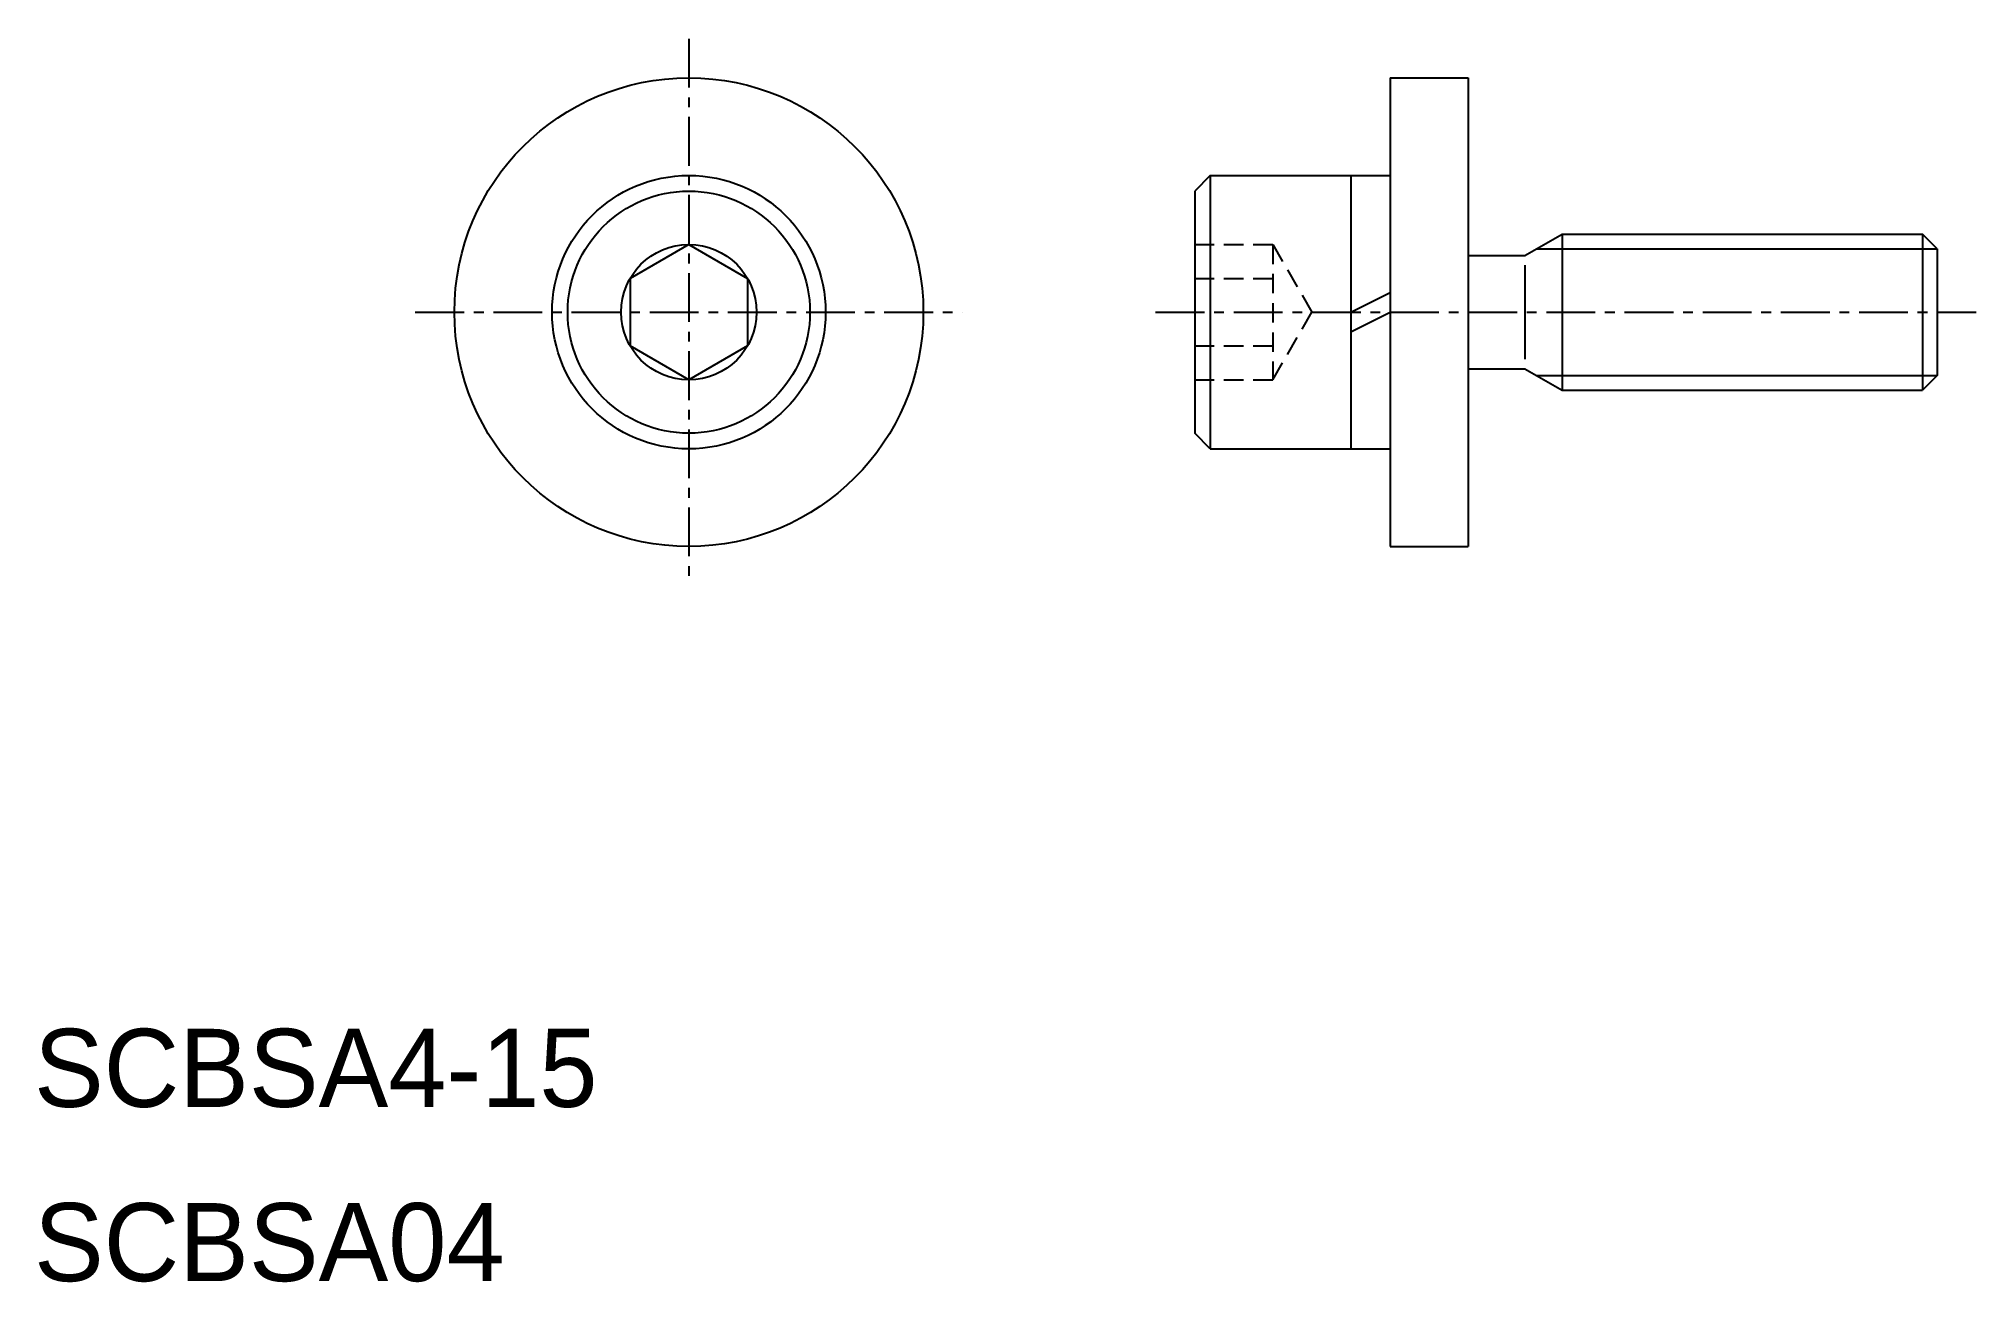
# Model space of a CAD drawing. Extents: x 5.1 to 54.7, y 8 to 39.8.
import ezdxf

# ---------------------------------------------------------------- set-up
doc = ezdxf.new("R2010")
doc.units = 0
doc.linetypes.add('CENTER', pattern=[2, 1.25, -0.25, 0.25, -0.25])
doc.linetypes.add('DASHED', pattern=[0.75, 0.5, -0.25])
doc.layers.get('0').update_dxf_attribs({"linetype": 'CONTINUOUS'})
doc.layers.add('CENTER', color=1, linetype='CENTER')

msp = doc.modelspace()

# ---------------------------------------------------------------- linework, layer by layer
at = {"color": 7, "linetype": 'CONTINUOUS'}
for p, q in [((39.701, 38.848), (39.701, 26.848)), ((39.701, 38.848), (41.701, 38.848)), ((41.701, 38.848), (41.701, 26.848)), ((35.101, 36.348), (34.701, 35.948)), ((35.101, 36.348), (39.701, 36.348)), ((35.101, 36.348), (35.101, 29.348)), ((38.701, 36.348), (38.701, 29.348)), ((34.701, 35.948), (34.701, 29.748)), ((43.149, 34.298), (44.101, 34.848)), ((44.101, 34.848), (53.322, 34.848)), ((44.101, 34.848), (44.101, 30.848)), ((53.322, 34.848), (53.322, 30.848)), ((53.701, 34.469), (53.322, 34.848)), ((21.757, 34.581), (20.257, 33.714)), ((21.757, 34.581), (23.257, 33.714)), ((41.701, 34.298), (43.149, 34.298)), ((53.701, 34.469), (53.701, 31.227)), ((20.257, 33.714), (20.257, 31.982)), ((23.257, 33.714), (23.257, 31.982)), ((43.149, 34.048), (43.149, 31.648)), ((38.701, 32.848), (39.701, 33.348)), ((38.701, 32.348), (39.701, 32.848)), ((21.757, 31.116), (20.257, 31.982)), ((23.257, 31.982), (21.757, 31.116)), ((22.882, 31.766), (22.882, 31.766)), ((22.507, 31.549), (22.507, 31.549)), ((41.701, 31.398), (43.149, 31.398)), ((43.149, 31.398), (44.101, 30.848)), ((44.101, 30.848), (53.322, 30.848)), ((53.701, 31.227), (53.322, 30.848)), ((35.101, 29.348), (34.701, 29.748)), ((35.101, 29.348), (39.701, 29.348)), ((39.701, 26.848), (41.701, 26.848))]:
    msp.add_line(p, q, dxfattribs=at)
at = {"color": 3, "linetype": 'DASHED'}
for p, q in [((34.701, 34.581), (36.701, 34.581)), ((36.701, 34.581), (36.701, 31.116)), ((36.701, 34.581), (37.701, 32.848)), ((34.701, 33.714), (36.701, 33.714)), ((36.701, 31.116), (37.701, 32.848)), ((34.701, 31.982), (36.701, 31.982)), ((34.701, 31.116), (36.701, 31.116))]:
    msp.add_line(p, q, dxfattribs=at)
at = {"color": 3, "linetype": 'CONTINUOUS'}
for p, q in [((43.445, 34.469), (53.701, 34.469)), ((43.445, 31.227), (53.701, 31.227))]:
    msp.add_line(p, q, dxfattribs=at)
at = {"color": 7, "linetype": 'CONTINUOUS'}
for radius in [6, 3.5, 3.1, 1.732]:
    msp.add_circle((21.757, 32.848), radius, dxfattribs=at)
at = {"layer": 'CENTER', "color": 1, "linetype": 'CENTER'}
for p, q in [((21.757, 39.848), (21.757, 25.848)), ((14.757, 32.848), (28.757, 32.848)), ((33.701, 32.848), (54.701, 32.848))]:
    msp.add_line(p, q, dxfattribs=at)

# ---------------------------------------------------------------- texts
at = {"color": 7, "linetype": 'CONTINUOUS'}
for s, p in [('SCBSA4-15', (5, 12.5)), ('SCBSA04', (5, 8.04))]:
    msp.add_text(s, height=2, dxfattribs=at).set_placement(p)

doc.saveas('drawing.dxf')
